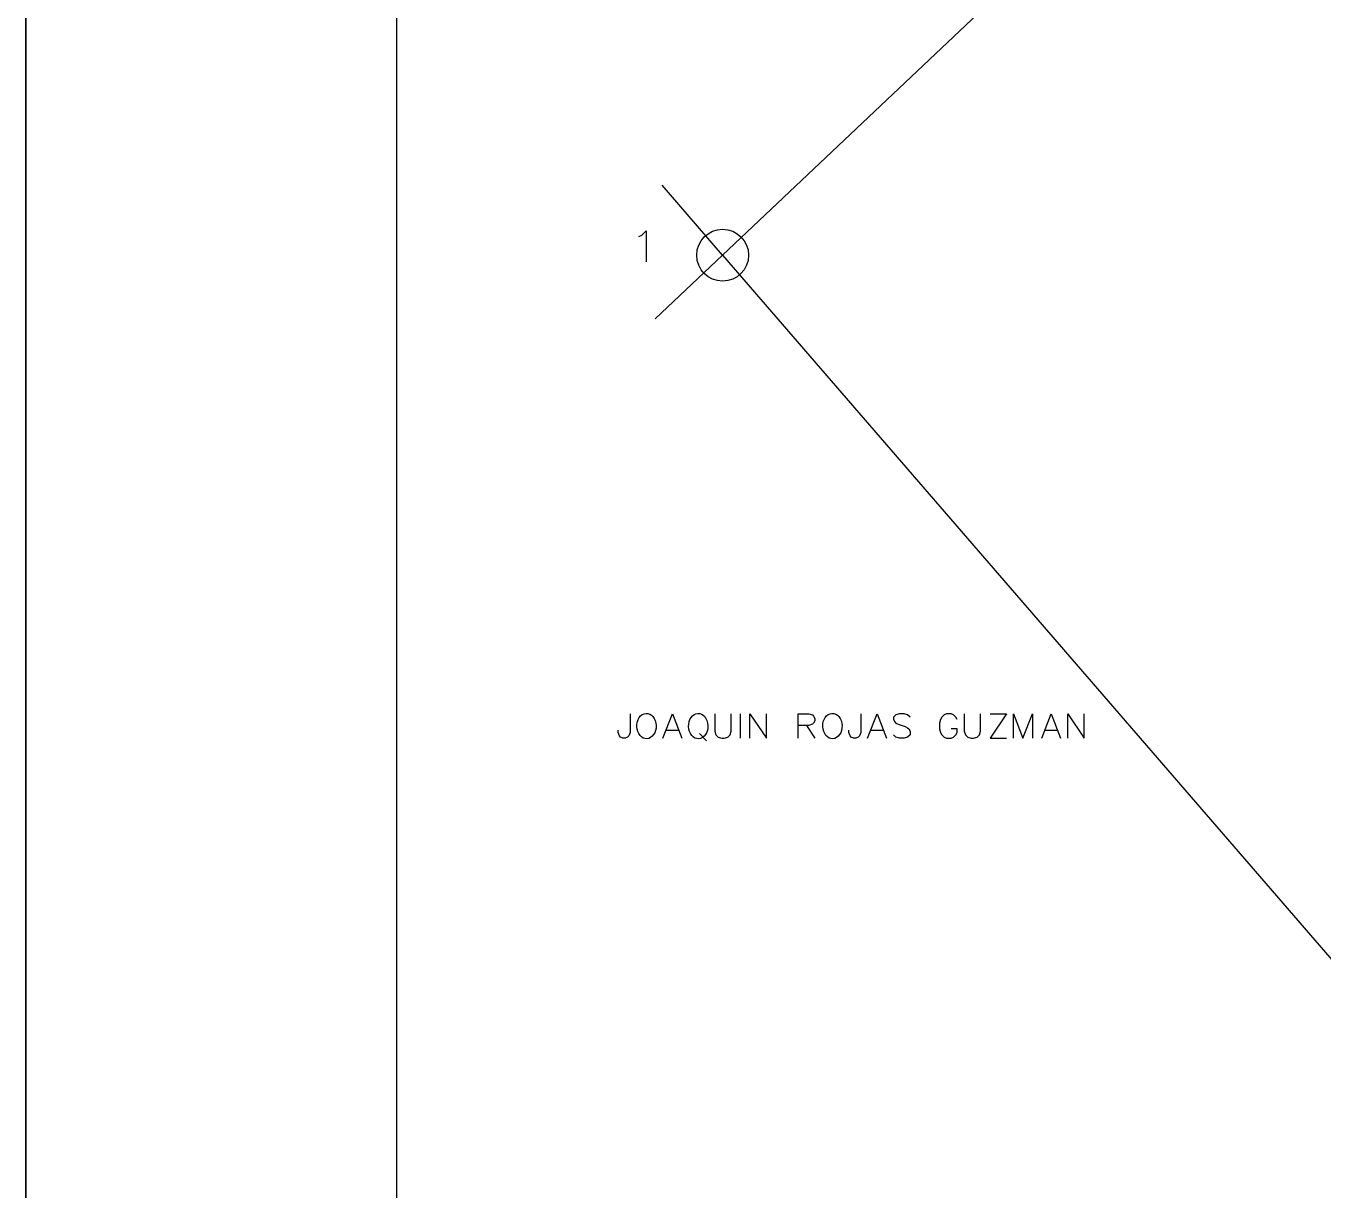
# Model space of a CAD drawing. Header units: millimetres. Extents: x 2251 to 2337, y 1735 to 1867.
# Drawn here: x 2251.05 to 2293.06, y 1791.35 to 1829.05 of the extents above; entities that cross this region are included whole.
import ezdxf

# ---------------------------------------------------------------- set-up
doc = ezdxf.new("R2010")
doc.units = ezdxf.units.MM
doc.layers.add('PDF_0', color=7, linetype='Continuous')
doc.layers.add('PDF_puntostxt', color=7, linetype='Continuous')

msp = doc.modelspace()

# ---------------------------------------------------------------- linework, layer by layer
at = {"layer": 'PDF_0', "lineweight": 25}
for points in [[(2251.048, 1734.753), (2251.048, 1866.751), (2337.471, 1866.751), (2337.471, 1734.753), (2251.048, 1734.753), (2337.471, 1734.753), (2337.471, 1866.751), (2251.048, 1866.751)], [(2263.051, 1862.75), (2263.051, 1738.754), (2333.47, 1738.754), (2333.47, 1862.75)], [(2295.965, 1795.766), (2324.984, 1827.06), (2300.403, 1846.967), (2273.613, 1821.623)]]:
    msp.add_lwpolyline(points, close=True, dxfattribs=at)
msp.add_lwpolyline([(2271.432, 1819.561), (2273.613, 1821.623), (2271.651, 1823.893)], dxfattribs=at)
msp.add_circle((2273.614, 1821.624), 0.84, dxfattribs=at)
at = {"layer": 'PDF_puntostxt', "lineweight": 25}
for points in [[(2270.903, 1822.225), (2270.997, 1822.271), (2271.14, 1822.416), (2271.14, 1821.414)], [(2270.614, 1806.775), (2270.614, 1806.167), (2270.575, 1806.053), (2270.537, 1806.015), (2270.461, 1805.977), (2270.385, 1805.977), (2270.309, 1806.015), (2270.27, 1806.053), (2270.232, 1806.167), (2270.232, 1806.244)], [(2271.681, 1805.977), (2271.986, 1806.775), (2272.291, 1805.977)], [(2273.359, 1806.775), (2273.359, 1806.206), (2273.397, 1806.091), (2273.473, 1806.015), (2273.588, 1805.977), (2273.664, 1805.977), (2273.778, 1806.015), (2273.855, 1806.091), (2273.893, 1806.206), (2273.893, 1806.775)], [(2274.195, 1805.977), (2274.195, 1806.775)], [(2274.5, 1805.977), (2274.5, 1806.775), (2275.034, 1805.977), (2275.034, 1806.775)], [(2276.064, 1805.977), (2276.064, 1806.775), (2276.407, 1806.775), (2276.521, 1806.737), (2276.559, 1806.699), (2276.597, 1806.623), (2276.597, 1806.549), (2276.559, 1806.473), (2276.521, 1806.434), (2276.407, 1806.396), (2276.064, 1806.396)], [(2278.085, 1806.775), (2278.085, 1806.167), (2278.046, 1806.053), (2278.008, 1806.015), (2277.932, 1805.977), (2277.856, 1805.977), (2277.78, 1806.015), (2277.741, 1806.053), (2277.703, 1806.167), (2277.703, 1806.244)], [(2278.311, 1805.977), (2278.616, 1806.775), (2278.921, 1805.977)], [(2279.683, 1806.661), (2279.607, 1806.737), (2279.493, 1806.775), (2279.34, 1806.775), (2279.226, 1806.737), (2279.15, 1806.661), (2279.15, 1806.587), (2279.188, 1806.511), (2279.226, 1806.473), (2279.302, 1806.434), (2279.531, 1806.358), (2279.607, 1806.32), (2279.645, 1806.282), (2279.683, 1806.206), (2279.683, 1806.091), (2279.607, 1806.015), (2279.493, 1805.977), (2279.34, 1805.977), (2279.226, 1806.015), (2279.15, 1806.091)], [(2281.209, 1806.587), (2281.171, 1806.661), (2281.094, 1806.737), (2281.018, 1806.775), (2280.865, 1806.775), (2280.789, 1806.737), (2280.713, 1806.661), (2280.675, 1806.587), (2280.637, 1806.473), (2280.637, 1806.282), (2280.675, 1806.167), (2280.713, 1806.091), (2280.789, 1806.015), (2280.865, 1805.977), (2281.018, 1805.977), (2281.094, 1806.015), (2281.171, 1806.091), (2281.209, 1806.167), (2281.209, 1806.282), (2281.018, 1806.282)], [(2281.437, 1806.775), (2281.437, 1806.206), (2281.476, 1806.091), (2281.552, 1806.015), (2281.666, 1805.977), (2281.742, 1805.977), (2281.857, 1806.015), (2281.933, 1806.091), (2281.971, 1806.206), (2281.971, 1806.775)], [(2282.276, 1806.775), (2282.808, 1806.775), (2282.276, 1805.977), (2282.808, 1805.977)], [(2283.036, 1805.977), (2283.036, 1806.775), (2283.341, 1805.977), (2283.646, 1806.775), (2283.646, 1805.977)], [(2283.951, 1805.977), (2284.257, 1806.775), (2284.562, 1805.977)], [(2284.79, 1805.977), (2284.79, 1806.775), (2285.324, 1805.977), (2285.324, 1806.775)], [(2271.796, 1806.244), (2272.177, 1806.244)], [(2276.331, 1806.396), (2276.597, 1805.977)], [(2278.425, 1806.244), (2278.806, 1806.244)], [(2284.066, 1806.244), (2284.447, 1806.244)], [(2272.863, 1806.129), (2273.092, 1805.901)]]:
    msp.add_lwpolyline(points, dxfattribs=at)
for centre in [(2271.147, 1806.374), (2272.825, 1806.374), (2277.169, 1806.374)]:
    msp.add_ellipse(centre, major_axis=(-0.005, 0.412), ratio=0.75929, start_param=0.22972, end_param=6.512905, dxfattribs=at)

doc.saveas('drawing.dxf')
